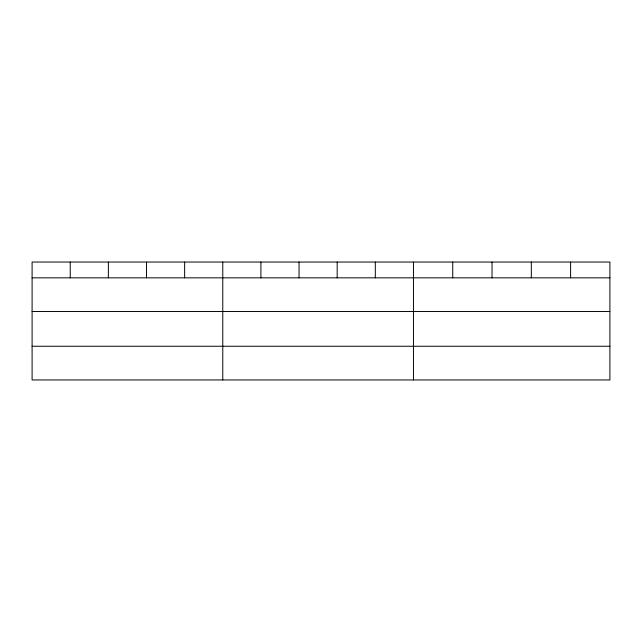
<?xml version="1.0" encoding="UTF-8"?>
<svg xmlns="http://www.w3.org/2000/svg" width="642" height="642" viewBox="0 0 642 642"><rect width="100%" height="100%" fill="white"/><g stroke="black" fill="none" stroke-linecap="round" stroke-linejoin="round"><path stroke-width="0.96" d="M609.9 311.53L609.9 262.048L32.1 262.048L32.1 379.952L609.9 379.952L609.9 311.53L32.1 311.53M32.1 277.834L609.9 277.834M32.1 346.255L609.9 346.255M570.61 262.048L570.61 277.834M531.319 262.048L531.319 277.834M492.029 262.048L492.029 277.834M452.738 262.048L452.738 277.834M413.448 262.048L413.448 379.952M375.313 262.048L375.313 277.834M337.178 262.048L337.178 277.834M299.044 262.048L299.044 277.834M260.909 262.048L260.909 277.834M222.774 262.048L222.774 379.952M184.639 262.048L184.639 277.834M146.504 262.048L146.504 277.834M108.37 262.048L108.37 277.834M70.235 262.048L70.235 277.834"/></g></svg>
